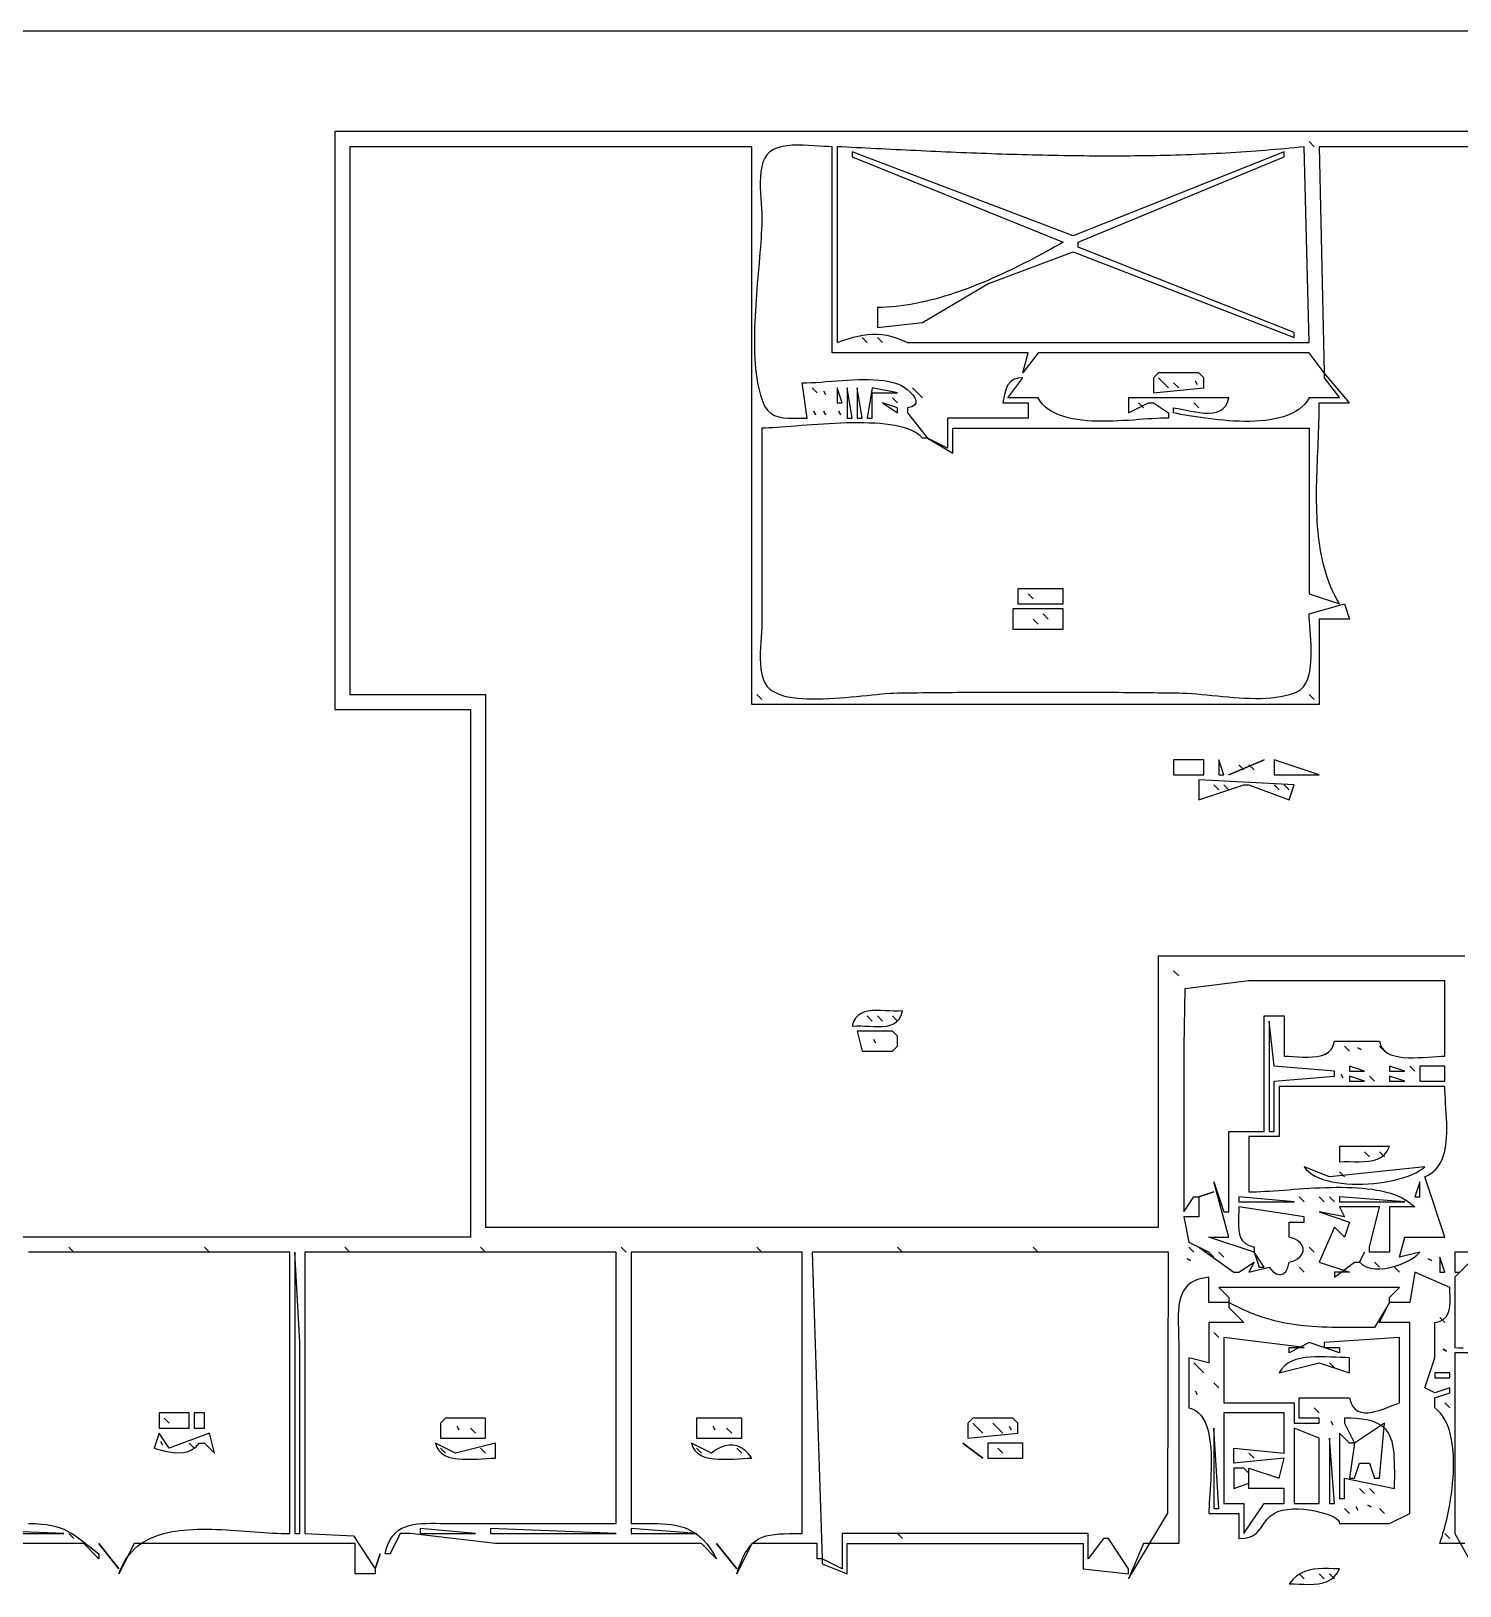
# Model space of a CAD drawing. Extents: x 0 to 1224, y 0 to 792.
# Drawn here: x 300.5 to 585, y 482.6 to 792 of the extents above; entities that cross this region are included whole.
import ezdxf

# ---------------------------------------------------------------- set-up
doc = ezdxf.new("R2010")
doc.units = 0
doc.layers.add('C7', color=7, linetype='CONTINUOUS')

msp = doc.modelspace()

# ---------------------------------------------------------------- linework, layer by layer
at = {"layer": 'C7'}
for points in [[(0, 792), (0, 0), (1224, 0), (1224, 792), (0, 792)], [(361, 772), (361, 657), (388, 657), (388, 552), (224, 552)], [(887, 552), (785, 552), (785, 574), (723, 574), (723, 772), (361, 772)], [(364, 769), (364, 660), (391, 660), (391, 554), (525, 554), (525, 608), (586, 608)], [(552.6821, 660.6033), (553.3092, 661.006), (553.8359, 661.5357), (554.2702, 662.1787), (554.6198, 662.921), (554.8924, 663.7489), (555.0961, 664.6484), (555.2384, 665.6059), (555.3274, 666.6073), (555.3708, 667.639), (555.3764, 668.687), (555.352, 669.7376), (555.3055, 670.7768), (555.2448, 671.7909), (555.1775, 672.766), (555.1115, 673.6883), (555.0548, 674.544), (555.015, 675.3191), (555, 676), (562, 678), (563, 675), (557, 675), (557, 658), (444, 658), (444, 769), (364, 769)], [(609, 769), (557, 769), (558, 724), (555, 728), (501, 728), (498, 724), (499, 728), (460, 728), (460, 769), (459.2252, 769.0186), (458.3496, 769.0664), (457.3924, 769.1308), (456.3731, 769.1995), (455.311, 769.2601), (454.2255, 769.3002), (453.1361, 769.3075), (452.0621, 769.2694), (451.023, 769.1737), (450.038, 769.008), (449.1265, 768.7598), (448.3081, 768.4167), (447.602, 767.9664), (447.0277, 767.3966), (446.5772, 766.6954), (446.2343, 765.8875), (445.9864, 764.9904), (445.8211, 764.0218), (445.726, 762.9993), (445.6887, 761.9407), (445.6967, 760.8635), (445.7375, 759.7854), (445.7988, 758.7242), (445.8682, 757.6973), (445.9331, 756.7226), (445.9812, 755.8176), (446, 755), (445.9928, 754.2271), (445.9722, 753.4197), (445.9392, 752.5797), (445.8952, 751.7091), (445.8413, 750.8099), (445.7786, 749.884), (445.7083, 748.9335), (445.6318, 747.9602), (445.55, 746.9662), (445.4644, 745.9535), (445.3759, 744.924), (445.2858, 743.8797), (445.1954, 742.8226), (445.1057, 741.7547), (445.018, 740.6779), (444.9335, 739.5942), (444.8534, 738.5056), (444.7788, 737.4141), (444.7109, 736.3216), (444.651, 735.2302), (444.6003, 734.1417), (444.5598, 733.0583), (444.5308, 731.9818), (444.5146, 730.9142), (444.5122, 729.8576), (444.5249, 728.8138), (444.5538, 727.7849), (444.6002, 726.7729), (444.6653, 725.7797), (444.7502, 724.8073), (444.8561, 723.8576), (444.9843, 722.9327), (445.1358, 722.0346), (445.312, 721.1651), (445.5139, 720.3264), (445.7428, 719.5203), (445.9999, 718.7488), (446.2864, 718.014), (446.6034, 717.3178)], [(461, 769), (461, 730), (462.102, 730.4021), (463.1599, 730.7572), (464.1809, 731.0616), (465.172, 731.3114), (466.1403, 731.5032), (467.093, 731.633), (468.037, 731.6973), (468.9795, 731.6923), (469.9275, 731.6143), (470.8883, 731.4596), (471.8688, 731.2245), (472.8762, 730.9054), (473.9176, 730.4984), (475, 730), (476, 730), (497, 730), (555, 730), (554, 769), (553.0458, 768.8953), (552.0887, 768.7941), (551.1289, 768.6963), (550.1663, 768.6018), (549.2011, 768.5108), (548.2332, 768.423), (547.2628, 768.3385), (546.2899, 768.2572), (545.3145, 768.1791), (544.3368, 768.1041), (543.3568, 768.0322), (542.3745, 767.9635), (541.3901, 767.8977), (540.4035, 767.8349), (539.4148, 767.7751), (538.4242, 767.7182), (537.4316, 767.6642), (536.4371, 767.613), (535.4409, 767.5645), (534.4428, 767.5189), (533.4431, 767.476), (532.4417, 767.4357), (531.4388, 767.3981), (530.4344, 767.3631), (529.4285, 767.3306), (528.4212, 767.3007), (527.4126, 767.2732), (526.4028, 767.2482), (525.3917, 767.2256), (524.3795, 767.2054), (523.3662, 767.1875), (522.3519, 767.1719), (521.3367, 767.1585), (520.3205, 767.1473), (519.3035, 767.1384), (518.2858, 767.1315), (517.2673, 767.1267), (516.2482, 767.124), (515.2285, 767.1233), (514.2083, 767.1246), (513.1877, 767.1279), (512.1666, 767.133), (511.1452, 767.14), (510.1235, 767.1488), (509.1015, 767.1594), (508.0795, 767.1717), (507.0573, 767.1857), (506.0351, 767.2014), (505.0129, 767.2188), (503.9908, 767.2377), (502.9689, 767.2581), (501.9472, 767.2801), (500.9258, 767.3035), (499.9047, 767.3284), (498.884, 767.3547), (497.8637, 767.3823), (496.844, 767.4112), (495.8249, 767.4415), (494.8064, 767.4729), (493.7886, 767.5056), (492.7715, 767.5394), (491.7554, 767.5743), (490.74, 767.6103), (489.7257, 767.6473), (488.7124, 767.6854), (487.7001, 767.7244), (486.689, 767.7643), (485.679, 767.8052), (484.6704, 767.8468), (483.663, 767.8893), (482.657, 767.9326), (481.6525, 767.9766), (480.6495, 768.0212), (479.648, 768.0666), (478.6482, 768.1125), (477.6501, 768.159), (476.6537, 768.2061), (475.6591, 768.2536), (474.6664, 768.3016), (473.6757, 768.35), (472.6869, 768.3988), (471.7002, 768.448), (470.7156, 768.4974), (469.7332, 768.5472), (468.7531, 768.5971), (467.7752, 768.6472), (466.7997, 768.6975), (465.8267, 768.7478), (464.8561, 768.7983), (463.8881, 768.8488), (462.9227, 768.8992), (461.9599, 768.9496), (461, 769)], [(464, 768), (464, 767), (506, 750), (505.1913, 749.5417), (504.3712, 749.0813), (503.54, 748.6193), (502.6983, 748.1566), (501.8464, 747.6938), (500.9848, 747.2316), (500.1139, 746.7707), (499.2341, 746.312), (498.346, 745.856), (497.4498, 745.4035), (496.5461, 744.9553), (495.6353, 744.5119), (494.7178, 744.0743), (493.794, 743.6429), (492.8644, 743.2187), (491.9294, 742.8022), (490.9895, 742.3942), (490.045, 741.9954), (489.0965, 741.6066), (488.1443, 741.2284), (487.1889, 740.8615), (486.2306, 740.5068), (485.2701, 740.1648), (484.3076, 739.8363), (483.3436, 739.5221), (482.3786, 739.2227), (481.4129, 738.9391), (480.4471, 738.6717), (479.4815, 738.4215), (478.5166, 738.189), (477.5528, 737.9751), (476.5905, 737.7803), (475.6302, 737.6055), (474.6723, 737.4513), (473.7173, 737.3185), (472.7655, 737.2078), (471.8175, 737.1199), (470.8736, 737.0554), (469.9343, 737.0152), (469, 737), (469, 733), (478, 734), (491, 741.719116), (508, 748.080994), (552, 731), (552, 732), (509, 749), (509, 750), (550, 767), (550, 768), (508, 751.243835), (464, 768)], [(555, 770), (556, 769), (555, 770)], [(466, 731), (467, 730), (466, 731)], [(469, 731), (470, 730), (469, 731)], [(446.6033, 717.3178), (447.1169, 716.5381), (447.7723, 715.9478), (448.5433, 715.5214), (449.4041, 715.2336), (450.3287, 715.0591), (451.291, 714.9726), (452.2653, 714.9487), (453.2255, 714.9622), (454.1457, 714.9877), (455, 715), (454, 722), (454.8906, 722.0124), (455.8228, 722.047), (456.7913, 722.0994), (457.7911, 722.1653), (458.8168, 722.2403), (459.8634, 722.3202), (460.9256, 722.4006), (461.9982, 722.4771), (463.076, 722.5456), (464.1539, 722.6016), (465.2266, 722.6408), (466.289, 722.659), (467.3358, 722.6518), (468.3619, 722.6148), (469.3621, 722.5439), (470.3312, 722.4345), (471.264, 722.2825), (472.1553, 722.0835), (473, 721.8333), (473.6473, 721.5574), (474.3155, 721.1699), (474.9666, 720.697), (475.5626, 720.1652), (476.0654, 719.6007), (476.4372, 719.0297), (476.6399, 718.4787), (476.6355, 717.9739), (476.3861, 717.5416), (475.8535, 717.2082), (475, 717), (475, 716), (479, 711), (478, 711), (477.5461, 711.4516), (477.016, 711.8597), (476.4139, 712.2261), (475.7443, 712.5527), (475.0115, 712.8412), (474.22, 713.0937), (473.3741, 713.3119), (472.4781, 713.4976), (471.5366, 713.6527), (470.5538, 713.7791), (469.5342, 713.8786), (468.4821, 713.9531), (467.402, 714.0043), (466.2982, 714.0343), (465.175, 714.0447), (464.037, 714.0375), (462.8884, 714.0145), (461.7336, 713.9776), (460.5771, 713.9286), (459.4232, 713.8693), (458.2764, 713.8016), (457.1409, 713.7274), (456.0212, 713.6485), (454.9216, 713.5668), (453.8466, 713.4841), (452.8006, 713.4022), (451.7878, 713.323), (450.8128, 713.2484), (449.8799, 713.1802), (448.9934, 713.1202), (448.1578, 713.0704), (447.3774, 713.0325), (446.6567, 713.0084), (446, 713), (446, 674), (445.9813, 673.2315), (445.9337, 672.3602), (445.8695, 671.4056), (445.801, 670.3875), (445.7407, 669.3254), (445.7008, 668.239), (445.6938, 667.1479), (445.732, 666.0717), (445.8278, 665.0301), (445.9935, 664.0427), (446.2416, 663.1291), (446.5843, 662.309), (447.0341, 661.6019), (447.6034, 661.0277)], [(456, 721), (457, 720), (456, 721)], [(461, 721), (461, 718), (462, 718), (461, 721)], [(463, 721), (463, 715), (464, 715), (463, 721)], [(465, 721), (465, 715), (466, 715), (465, 721)], [(468, 721), (467, 715), (468, 715), (468, 720), (473, 720), (468, 721)], [(476, 721), (478, 719), (476, 721)], [(494, 718), (499, 718), (499, 715), (483, 715), (483, 709), (479, 711), (484, 708), (484, 713), (555, 713), (555, 680), (561, 678), (560.5361, 678.8198), (560.1034, 679.6531), (559.7008, 680.4991), (559.3273, 681.3574), (558.982, 682.2275), (558.6638, 683.1089), (558.3718, 684.001), (558.105, 684.9034), (557.8624, 685.8155), (557.643, 686.7368), (557.4459, 687.6668), (557.2701, 688.6049), (557.1145, 689.5508), (556.9782, 690.5037), (556.8602, 691.4634), (556.7595, 692.4291), (556.6752, 693.4004), (556.6062, 694.3769), (556.5516, 695.3579), (556.5104, 696.3429), (556.4816, 697.3316), (556.4642, 698.3232), (556.4572, 699.3174), (556.4597, 700.3135), (556.4707, 701.3112), (556.4892, 702.3098), (556.5141, 703.3089), (556.5446, 704.3079), (556.5796, 705.3063), (556.6182, 706.3037), (556.6593, 707.2995), (556.7021, 708.2931), (556.7454, 709.2841), (556.7883, 710.272), (556.8299, 711.2562), (556.8691, 712.2362), (556.905, 713.2116), (556.9365, 714.1817), (556.9628, 715.1462), (556.9828, 716.1043), (556.9955, 717.0558), (557, 718), (563, 718), (558, 724), (558, 723), (561, 719), (555, 719), (554.5814, 718.3392), (554.0913, 717.7386), (553.534, 717.1957), (552.9136, 716.7083), (552.2346, 716.274), (551.5011, 715.8904), (550.7175, 715.5553), (549.888, 715.2664), (549.0169, 715.0212), (548.1086, 714.8176), (547.1672, 714.653), (546.1971, 714.5253), (545.2026, 714.4321), (544.1878, 714.3711), (543.1572, 714.3399), (542.115, 714.3362), (541.0654, 714.3577), (540.0128, 714.402), (538.9615, 714.4669), (537.9156, 714.55), (536.8796, 714.649), (535.8576, 714.7615), (534.854, 714.8852), (533.873, 715.0179), (532.919, 715.1571), (531.9962, 715.3005), (531.1088, 715.4459), (530.2612, 715.5908), (529.4577, 715.733), (528.7025, 715.8702), (528, 716), (528, 717), (528.7999, 716.8921), (529.6456, 716.7427), (530.5242, 716.5692), (531.4232, 716.3892), (532.3296, 716.2203), (533.2308, 716.0799), (534.1139, 715.9857), (534.9663, 715.9553), (535.7751, 716.006), (536.5277, 716.1556), (537.2112, 716.4216), (537.813, 716.8214), (538.3202, 717.3727), (538.7201, 718.0931), (539, 719), (519, 719), (519, 716), (523, 718), (524, 718), (527, 716), (527, 715), (526.264, 714.9904), (525.4794, 714.9636), (524.6504, 714.9225), (523.7814, 714.8699), (522.8765, 714.8089), (521.9399, 714.7422), (520.976, 714.6728), (519.9889, 714.6036), (518.983, 714.5375), (517.9623, 714.4774), (516.9313, 714.4262), (515.894, 714.3867), (514.8548, 714.362), (513.8179, 714.3548), (512.7875, 714.3682), (511.768, 714.4049), (510.7634, 714.4679), (509.7781, 714.5601), (508.8163, 714.6844), (507.8822, 714.8438), (506.9801, 715.041), (506.1142, 715.279), (505.2888, 715.5607), (504.5081, 715.889), (503.7763, 716.2668), (503.0977, 716.697), (502.4765, 717.1826), (501.917, 717.7263), (501.4234, 718.3311), (501, 719), (495, 719), (498, 723), (496.9534, 722.9223), (496.1248, 722.6452), (495.4834, 722.1901), (494.9981, 721.5787), (494.6381, 720.8324), (494.3723, 719.9728), (494.1699, 719.0215), (494, 718)], [(525, 724), (524, 723), (524, 720), (534, 721), (534, 723), (533, 724), (525, 724)], [(525, 723), (527, 721), (525, 723)], [(528, 722), (529, 721), (528, 722)], [(532.333313, 722.333313), (532.666687, 721.666687), (532.333313, 722.333313)], [(458.333344, 720.333313), (458.666656, 719.666687), (458.333344, 720.333313)], [(470, 718), (473, 716), (473, 717), (470, 718)], [(472, 719), (473, 718), (472, 719)], [(521, 718), (522, 717), (521, 718)], [(532, 718), (533, 717), (532, 718)], [(456.333344, 716.333313), (456.666656, 715.666687), (456.333344, 716.333313)], [(458.333344, 716.333313), (458.666656, 715.666687), (458.333344, 716.333313)], [(461.333344, 716.333313), (461.666656, 715.666687), (461.333344, 716.333313)], [(497, 681), (497, 678), (506, 678), (506, 681), (497, 681)], [(499, 680), (500, 679), (499, 680)], [(496, 677), (496, 673), (506, 673), (506, 677), (496, 677)], [(500, 675), (501, 674), (500, 675)], [(502, 676), (503, 675), (502, 676)], [(445, 660), (446, 659), (445, 660)], [(447.6033, 661.0277), (448.1819, 660.6281), (448.8352, 660.2822), (449.5574, 659.9869), (450.343, 659.7392), (451.1864, 659.536), (452.0819, 659.3745), (453.024, 659.2516), (454.0069, 659.1643), (455.0252, 659.1096), (456.0732, 659.0846), (457.1453, 659.0862), (458.2359, 659.1114), (459.3394, 659.1573), (460.4502, 659.2208), (461.5626, 659.299), (462.6711, 659.3888), (463.77, 659.4874), (464.8538, 659.5915), (465.9168, 659.6984), (466.9534, 659.8049), (467.958, 659.9081), (468.9251, 660.005), (469.8489, 660.0926), (470.7239, 660.1679), (471.5445, 660.2279), (472.305, 660.2696), (473, 660.2901), (473.9969, 660.3031), (474.9942, 660.3157), (475.9918, 660.3277), (476.9897, 660.3394), (477.988, 660.3505), (478.9865, 660.3612), (479.9852, 660.3714), (480.9842, 660.3811), (481.9835, 660.3903), (482.983, 660.3991), (483.9827, 660.4074), (484.9826, 660.4152), (485.9828, 660.4226), (486.9831, 660.4294), (487.9835, 660.4358), (488.9842, 660.4418), (489.9849, 660.4472), (490.9859, 660.4522), (491.9869, 660.4567), (492.988, 660.4607), (493.9893, 660.4643), (494.9906, 660.4674), (495.992, 660.47), (496.9935, 660.4721), (497.995, 660.4738), (498.9966, 660.475), (499.9981, 660.4757), (500.9997, 660.4759), (502.0013, 660.4757), (503.0029, 660.475), (504.0045, 660.4738), (505.006, 660.4721), (506.0074, 660.47), (507.0089, 660.4674), (508.0102, 660.4643), (509.0114, 660.4607), (510.0126, 660.4567), (511.0137, 660.4522), (512.0146, 660.4472), (513.0154, 660.4418), (514.016, 660.4358), (515.0165, 660.4294), (516.0168, 660.4226), (517.017, 660.4152), (518.0169, 660.4074), (519.0166, 660.3991), (520.0162, 660.3903), (521.0154, 660.3811), (522.0145, 660.3714), (523.0133, 660.3612), (524.0118, 660.3505), (525.01, 660.3394), (526.008, 660.3277), (527.0056, 660.3157), (528.003, 660.3031), (529, 660.2901), (529.8331, 660.2672), (530.712, 660.2224), (531.6322, 660.1592), (532.5893, 660.0809), (533.579, 659.9909), (534.5967, 659.8926), (535.638, 659.7895), (536.6986, 659.685), (537.7741, 659.5825), (538.8599, 659.4853), (539.9517, 659.397), (541.0452, 659.3209), (542.1357, 659.2604), (543.2191, 659.219), (544.2907, 659.2001), (545.3463, 659.207), (546.3814, 659.2432), (547.3916, 659.3121), (548.3724, 659.4171), (549.3195, 659.5617), (550.2284, 659.7491), (551.0948, 659.983), (551.9141, 660.2666), (552.6821, 660.6034)], [(555, 660), (556, 659), (555, 660)], [(528, 647), (528, 644), (534, 644), (534, 647), (528, 647)], [(537, 647), (537, 644), (538, 644), (537, 647)], [(539, 644), (546, 647), (539, 644)], [(548, 647), (548, 644), (557, 644), (548, 647)], [(541, 646), (542, 645), (541, 646)], [(543, 646), (544, 645), (543, 646)], [(533, 643), (533, 639), (542, 642), (543, 642), (551, 639), (552, 642), (533, 643)], [(536, 642), (537, 641), (536, 642)], [(538, 642), (539, 641), (538, 642)], [(548, 642), (549, 641), (548, 642)], [(550, 642), (551, 641), (550, 642)], [(528, 605), (529, 604), (528, 605)], [(530, 557), (532, 560), (533, 560), (533, 556), (530, 556), (531, 551), (535, 549), (533, 550), (540, 545), (541, 545), (544, 547), (543, 545), (547, 546), (547.7548, 545.1646), (548.4987, 544.6722), (549.2014, 544.5126), (549.833, 544.6757), (550.3634, 545.1514), (550.7624, 545.9295), (551, 547), (551.9203, 547.2778), (552.6566, 547.6616), (553.2088, 548.1279), (553.5769, 548.6531), (553.761, 549.2137), (553.761, 549.7861), (553.5769, 550.3467), (553.2088, 550.8719), (552.6566, 551.3383), (551.9203, 551.7221), (551, 552), (551, 555), (554, 555), (554, 556), (541, 558), (540.98, 557.0416), (540.9379, 556.0902), (540.9006, 555.1588), (540.895, 554.2606), (540.948, 553.4085), (541.0863, 552.6157), (541.337, 551.8954), (541.7268, 551.2605), (542.2826, 550.7243), (543.0314, 550.2997), (544, 550), (544, 549), (535, 552), (539, 552), (536, 563), (538, 557), (539, 557), (539, 573), (546, 573), (546, 596), (550, 596), (550, 588), (550.8632, 587.9802), (551.7874, 587.9336), (552.7516, 587.8787), (553.735, 587.8343), (554.7166, 587.8192), (555.6755, 587.8521), (556.591, 587.9517), (557.442, 588.1368), (558.2077, 588.4261), (558.8672, 588.8383), (559.3997, 589.3922), (559.7843, 590.1065), (560, 591), (569, 591), (569.1845, 590.2309), (569.5181, 589.586), (569.9855, 589.055), (570.5714, 588.6282), (571.2604, 588.2954), (572.0373, 588.0466), (572.8867, 587.8719), (573.7934, 587.7613), (574.7419, 587.7048), (575.717, 587.6923), (576.7033, 587.714), (577.6856, 587.7597), (578.6485, 587.8195), (579.5767, 587.8835), (580.4549, 587.9415), (581.2677, 587.9837), (582, 588), (582, 603), (543, 603), (530.218384, 601.396606), (529.999207, 590), (530, 557)], [(464, 594), (464.8321, 594.0472), (465.6956, 594.0418), (466.5782, 594.0036), (467.4675, 593.9519), (468.351, 593.9064), (469.2163, 593.8866), (470.0512, 593.9121), (470.8431, 594.0024), (471.5798, 594.177), (472.2487, 594.4555), (472.8376, 594.8576), (473.334, 595.4026), (473.7256, 596.1102), (474, 597), (473.1698, 596.9553), (472.3073, 596.9606), (471.425, 596.9969), (470.5353, 597.0452), (469.651, 597.0864), (468.7844, 597.1015), (467.9482, 597.0715), (467.155, 596.9774), (466.4172, 596.8001), (465.7475, 596.5206), (465.1583, 596.1198), (464.6623, 595.5788), (464.272, 594.8786), (464, 594)], [(467, 596), (468, 595), (467, 596)], [(469, 596), (470, 595), (469, 596)], [(472, 596), (473, 595), (472, 596)], [(547, 595), (547, 573), (548, 573), (548, 583), (560, 584), (560, 585), (548, 586), (547, 595)], [(465, 593), (466, 589), (472, 589), (473, 590), (473, 592), (472, 593), (465, 593)], [(468.333344, 591.333313), (468.666656, 590.666687), (468.333344, 591.333313)], [(562, 590), (563, 589), (562, 590)], [(564.666687, 589.666687), (565.333313, 589.333313), (564.666687, 589.666687)], [(569, 590), (570, 589), (569, 590)], [(563, 586), (563, 585), (566, 585), (563, 586)], [(571, 586), (571, 585), (574, 585), (571, 586)], [(575, 586), (576, 585), (575, 586)], [(577, 586), (577, 583), (582, 583), (582, 586), (577, 586)], [(549, 582), (549, 572), (543, 572), (543, 561), (543.74, 561.0076), (544.521, 561.0294), (545.3405, 561.0636), (546.1955, 561.1086), (547.0834, 561.1626), (548.0015, 561.2239), (548.9469, 561.2908), (549.9171, 561.3616), (550.9091, 561.4347), (551.9204, 561.5082), (552.9482, 561.5805), (553.9897, 561.6499), (555.0422, 561.7146), (556.1029, 561.7731), (557.1692, 561.8234), (558.2384, 561.864), (559.3075, 561.8932), (560.3741, 561.9092), (561.4352, 561.9103), (562.4882, 561.8949), (563.5303, 561.8612), (564.5589, 561.8074), (565.5711, 561.732), (566.5642, 561.6332), (567.5356, 561.5092), (568.4824, 561.3584), (569.402, 561.1791), (570.2915, 560.9696), (571.1483, 560.7281), (571.9697, 560.453), (572.7528, 560.1425), (573.4951, 559.7949), (574.1936, 559.4086), (574.8458, 558.9818), (575.4488, 558.5128), (576, 558), (571, 558), (571, 549), (567, 549), (567, 550), (569, 558), (561, 558), (562, 556), (557, 557), (563, 555), (562, 552), (560, 554), (557, 547), (563, 545), (560, 545), (560, 544), (564, 547), (565, 547), (565.624, 546.469), (566.3642, 546.0805), (567.2005, 545.8247), (568.1128, 545.6919), (569.0811, 545.6724), (570.0852, 545.7566), (571.1052, 545.9347), (572.1208, 546.1972), (573.1121, 546.5342), (574.0589, 546.9362), (574.9411, 547.3935), (575.7388, 547.8963), (576.4318, 548.435), (577, 549), (573, 548), (574, 552), (582, 552), (578, 564), (578.8033, 564.3876), (579.5068, 564.8587), (580.1166, 565.4069), (580.6387, 566.0258), (581.0793, 566.709), (581.4445, 567.4503), (581.7403, 568.2431), (581.9729, 569.0812), (582.1483, 569.9582), (582.2726, 570.8677), (582.352, 571.8033), (582.3924, 572.7587), (582.4001, 573.7276), (582.3812, 574.7034), (582.3416, 575.68), (582.2875, 576.6509), (582.225, 577.6097), (582.1603, 578.55), (582.0993, 579.4656), (582.0482, 580.35), (582.013, 581.1969), (582, 582), (549, 582)], [(561.333313, 584.333313), (561.666687, 583.666687), (561.333313, 584.333313)], [(563, 584), (563, 583), (566, 583), (563, 584)], [(567, 584), (568, 583), (567, 584)], [(571, 584), (571, 583), (574, 583), (571, 584)], [(561, 570), (561, 567), (561.9597, 567.0289), (562.9419, 567.0222), (563.9329, 567.0027), (564.9192, 566.9931), (565.887, 567.016), (566.8227, 567.0944), (567.7127, 567.2508), (568.5433, 567.508), (569.301, 567.8888), (569.9721, 568.4159), (570.543, 569.1121), (571, 570), (561, 570)], [(566, 569), (567, 568), (566, 569)], [(569, 569), (570, 568), (569, 569)], [(554, 566), (554.4112, 565.4649), (554.9147, 564.9781), (555.5038, 564.5387), (556.1716, 564.1455), (556.9111, 563.7976), (557.7157, 563.494), (558.5784, 563.2337), (559.4923, 563.0158), (560.4507, 562.8391), (561.4467, 562.7027), (562.4735, 562.6056), (563.5241, 562.5468), (564.5918, 562.5253), (565.6698, 562.5401), (566.7511, 562.5902), (567.8289, 562.6747), (568.8964, 562.7924), (569.9467, 562.9424), (570.973, 563.1238), (571.9685, 563.3355), (572.9263, 563.5764), (573.8395, 563.8457), (574.7013, 564.1423), (575.5049, 564.4652), (576.2434, 564.8134), (576.91, 565.1859), (577.4978, 565.5818), (578, 566), (559, 564), (554, 566)], [(561, 565), (562, 564), (561, 565)], [(533, 560), (536, 561), (533, 560)], [(577, 563), (576, 560), (577, 560), (577, 563)], [(541, 560), (541, 559), (552, 559), (541, 560)], [(553, 560), (554, 559), (553, 560)], [(557, 560), (558, 559), (557, 560)], [(559, 560), (560, 559), (559, 560)], [(561, 560), (561, 559), (574, 559), (561, 560)], [(586, 491), (581, 491), (581.23, 491.6704), (581.4624, 492.4009), (581.6948, 493.1868), (581.9252, 494.0233), (582.1513, 494.9056), (582.371, 495.8291), (582.582, 496.789), (582.7821, 497.7804), (582.9692, 498.7988), (583.1411, 499.8394), (583.2955, 500.8973), (583.4303, 501.9679), (583.5432, 503.0465), (583.6322, 504.1282), (583.6949, 505.2084), (583.7293, 506.2822), (583.7331, 507.3451), (583.704, 508.3921), (583.64, 509.4187), (583.5388, 510.42), (583.3983, 511.3912), (583.2162, 512.3277), (582.9903, 513.2248), (582.7185, 514.0776), (582.3986, 514.8814), (582.0283, 515.6315), (581.6055, 516.3232), (581.1279, 516.9516), (580.5935, 517.5121), (580, 518), (580, 520), (583, 521), (583, 522), (580, 521), (578, 522), (580, 528), (580, 535), (580.9564, 535.2187), (581.6899, 535.5924), (582.2295, 536.1028), (582.6038, 536.7322), (582.842, 537.4626), (582.9727, 538.2759), (583.025, 539.1543), (583.0277, 540.0797), (583.0097, 541.0343), (583, 542), (576, 545), (575, 539), (571, 539), (571, 540), (573, 542), (537, 542), (539, 540), (539, 539), (535, 539), (535, 544), (533.912, 543.8589), (532.9596, 543.6245), (532.1337, 543.3024), (531.4258, 542.8986), (530.827, 542.4189), (530.3287, 541.8692), (529.9219, 541.2551), (529.598, 540.5827), (529.3483, 539.8577), (529.1638, 539.086), (529.036, 538.2733), (528.956, 537.4256), (528.9151, 536.5487), (528.9046, 535.6484), (528.9155, 534.7305), (528.9393, 533.8008), (528.9672, 532.8653), (528.9903, 531.9297), (529, 531), (529, 491), (522, 491), (519, 484), (526.851868, 497.058624), (527, 549), (456, 549), (458, 488), (457, 488), (457, 491), (444, 491), (441, 485), (441.433, 486.2504), (441.8684, 487.3642), (442.3122, 488.3494), (442.7702, 489.2136), (443.2484, 489.9648), (443.7528, 490.6108), (444.2891, 491.1593), (444.8635, 491.6182), (445.4817, 491.9953), (446.1498, 492.2985), (446.8737, 492.5355), (447.6592, 492.7142), (448.5124, 492.8424), (449.4391, 492.928), (450.4452, 492.9787), (451.5368, 493.0024), (452.7198, 493.0069), (454, 493), (454, 549), (420, 549), (420, 495), (421.125, 495.0037), (422.2081, 495.011), (423.2509, 495.0159), (424.255, 495.0127), (425.222, 494.9954), (426.1537, 494.958), (427.0517, 494.8948), (427.9175, 494.7999), (428.7529, 494.6674), (429.5595, 494.4913), (430.3389, 494.2658), (431.0928, 493.9851), (431.8228, 493.6431), (432.5305, 493.2342), (433.2177, 492.7523), (433.8859, 492.1916), (434.5368, 491.5462), (435.172, 490.8102), (435.7931, 489.9778), (436.4019, 489.043), (437, 488), (434, 491), (393, 491), (376, 493), (375, 493), (374, 493), (372, 489), (371, 489), (371.28, 490.0913), (371.6323, 491.0443), (372.053, 491.8684), (372.5385, 492.5725), (373.0848, 493.1661), (373.6881, 493.6582), (374.3448, 494.058), (375.051, 494.3748), (375.8029, 494.6178), (376.5966, 494.7962), (377.4285, 494.9191), (378.2947, 494.9957), (379.1914, 495.0354), (380.1148, 495.0471), (381.0612, 495.0403), (382.0267, 495.024), (383.0076, 495.0075), (384, 495), (417, 495), (417, 549), (355, 549), (355, 493), (364.666687, 492.583344), (369, 486), (369, 485), (365, 485), (365, 491), (321, 491), (318, 485), (318.3168, 485.8653), (318.6778, 486.6753), (319.0815, 487.4314), (319.5261, 488.1354), (320.0103, 488.789), (320.5323, 489.3939), (321.0906, 489.9518), (321.6836, 490.4644), (322.3097, 490.9333), (322.9673, 491.3603), (323.655, 491.747), (324.3709, 492.0952), (325.1137, 492.4065), (325.8816, 492.6827), (326.6732, 492.9254), (327.4869, 493.1363), (328.3209, 493.317), (329.1739, 493.4694), (330.0441, 493.5951), (330.9301, 493.6958), (331.8301, 493.7731), (332.7427, 493.8288), (333.6663, 493.8646), (334.5992, 493.8822), (335.5399, 493.8831), (336.4868, 493.8693), (337.4384, 493.8422), (338.393, 493.8037), (339.349, 493.7554), (340.3049, 493.699), (341.2591, 493.6362), (342.21, 493.5687), (343.1561, 493.4982), (344.0957, 493.4264), (345.0272, 493.355), (345.9491, 493.2856), (346.8598, 493.22), (347.7577, 493.1598), (348.6412, 493.1068), (349.5088, 493.0626), (350.3588, 493.0289), (351.1897, 493.0075), (352, 493), (352, 549), (300, 549)], [(308, 550), (309, 549), (308, 550)], [(335, 550), (336, 549), (335, 550)], [(353, 549), (353, 493), (354, 493), (354, 531), (353, 549)], [(363, 550), (364, 549), (363, 550)], [(390, 550), (391, 549), (390, 550)], [(418, 550), (419, 549), (418, 550)], [(445, 550), (446, 549), (445, 550)], [(473, 550), (474, 549), (473, 550)], [(500, 550), (501, 549), (500, 550)], [(530.666687, 547.666687), (531.333313, 547.333313), (530.666687, 547.666687)], [(531, 550), (532, 549), (531, 550)], [(535, 549), (536, 548), (535, 549)], [(537, 549), (538, 548), (537, 549)], [(544, 549), (545, 546), (546, 546), (544, 549)], [(555, 550), (556, 549), (555, 550)], [(566, 549), (565, 547), (566, 549)], [(578.666687, 547.666687), (579.333313, 547.333313), (578.666687, 547.666687)], [(581, 548), (581, 545), (582, 545), (581, 548)], [(609, 549), (584, 549), (584, 545), (585, 545), (587, 547), (584, 544), (584, 530), (584.7819, 529.9817), (585.621, 529.935)], [(553, 546), (554, 545), (553, 546)], [(568, 547), (569, 546), (568, 547)], [(572, 546), (573, 545), (572, 546)], [(539, 539), (539, 538), (542, 535), (535, 535), (535, 527), (531, 528), (531, 518), (531.7112, 517.8004), (532.3465, 517.4894), (532.9096, 517.0746), (533.4045, 516.564), (533.8352, 515.9655), (534.2056, 515.2869), (534.5196, 514.536), (534.7811, 513.7208), (534.9941, 512.8491), (535.1625, 511.9287), (535.2902, 510.9675), (535.3812, 509.9734), (535.4394, 508.9542), (535.4688, 507.9178), (535.4732, 506.872), (535.4566, 505.8248), (535.4229, 504.7839), (535.376, 503.7573), (535.32, 502.7527), (535.2587, 501.7782), (535.196, 500.8414), (535.1359, 499.9503), (535.0823, 499.1128), (535.0392, 498.3366), (535.0104, 497.6297), (535, 497), (541, 497), (541, 492), (542.1696, 492.0747), (543.1031, 492.2855), (543.8436, 492.6124), (544.4342, 493.0354), (544.9182, 493.5342), (545.3387, 494.089), (545.7389, 494.6797), (546.1619, 495.2862), (546.651, 495.8884), (547.2493, 496.4663), (548, 497), (548.7731, 497.3705), (549.6609, 497.638), (550.6401, 497.8102), (551.687, 497.8952), (552.7784, 497.901), (553.8906, 497.8353), (555.0002, 497.7062), (556.0838, 497.5217), (557.118, 497.2895), (558.0791, 497.0178), (558.9438, 496.7144), (559.6887, 496.3872), (560.2902, 496.0443), (560.7249, 495.6934), (560.9693, 495.3427), (561, 495), (571, 495), (575, 497), (575, 535), (569, 535), (571, 539), (568, 534), (566.8554, 533.9988), (565.7364, 533.9962), (564.6417, 533.9936), (563.5697, 533.9924), (562.5191, 533.994), (561.4885, 533.9997), (560.4763, 534.0109), (559.4811, 534.0291), (558.5016, 534.0556), (557.5363, 534.0919), (556.5837, 534.1392), (555.6424, 534.1991), (554.711, 534.2729), (553.788, 534.3619), (552.8721, 534.4676), (551.9617, 534.5914), (551.0555, 534.7346), (550.152, 534.8987), (549.2498, 535.085), (548.3474, 535.2949), (547.4435, 535.5299), (546.5365, 535.7913), (545.6251, 536.0805), (544.7078, 536.3988), (543.7831, 536.7478), (542.8497, 537.1287), (541.9062, 537.543), (540.951, 537.992), (539.9827, 538.4772), (539, 539)], [(581, 536), (582, 535), (581, 536)], [(536, 533), (537, 532), (536, 533)], [(538, 532), (538, 519), (552, 519), (552, 515), (557, 515), (557, 516), (553, 516), (553, 520), (563, 520), (563.2809, 519.0524), (563.6636, 518.3107), (564.1373, 517.7564), (564.6913, 517.3709), (565.3147, 517.136), (565.9968, 517.033), (566.7269, 517.0435), (567.4941, 517.1492), (568.2877, 517.3314), (569.0969, 517.5718), (569.911, 517.8519), (570.7191, 518.1532), (571.5104, 518.4573), (572.2743, 518.7457), (573, 519), (573, 532), (558, 531), (558, 530), (561, 530), (561, 529), (555, 531), (551, 529), (551, 530), (554, 530), (538, 532)], [(581.666687, 529.666687), (582.333313, 529.333313), (581.666687, 529.666687)], [(532, 527), (534, 525), (532, 527)], [(549, 525), (557, 527), (563, 525), (563, 528), (562.1433, 528.0132), (561.2292, 528.0473), (560.2694, 528.092), (559.2757, 528.1372), (558.2599, 528.1726), (557.2338, 528.1881), (556.2092, 528.1734), (555.1978, 528.1183), (554.2115, 528.0126), (553.2621, 527.8462), (552.3613, 527.6087), (551.5209, 527.2901), (550.7528, 526.8802), (550.0688, 526.3686), (549.4806, 525.7453), (549, 525)], [(559, 527), (560, 526), (559, 527)], [(597, 529), (584, 529), (584, 493), (589, 484)], [(536, 523), (537, 522), (536, 523)], [(580, 525), (580, 524), (583, 524), (583, 525), (580, 525)], [(532.333313, 521.333313), (532.666687, 520.666687), (532.333313, 521.333313)], [(326, 517), (326, 514), (332, 514), (332, 517), (326, 517)], [(333, 517), (333, 514), (335, 514), (335, 517), (333, 517)], [(538, 517), (538, 499), (542, 499), (542, 493), (546, 499), (550, 499), (550, 502), (543, 502), (543, 506), (549, 504), (550, 508), (540, 507), (540, 510), (550, 509), (550, 517), (538, 517)], [(556, 518), (557, 517), (556, 518)], [(582, 519), (583, 518), (582, 519)], [(327, 516), (328, 515), (327, 516)], [(383, 516), (382, 515), (382, 512), (391, 512), (391, 516), (383, 516)], [(385.333344, 514.333313), (385.666656, 513.666687), (385.333344, 514.333313)], [(388, 514), (389, 513), (388, 514)], [(433, 516), (433, 512), (442, 512), (442, 516), (433, 516)], [(436.333344, 514.333313), (436.666656, 513.666687), (436.333344, 514.333313)], [(439, 514), (440, 513), (439, 514)], [(488, 516), (487, 515), (487, 512), (497, 513), (497, 515), (496, 516), (488, 516)], [(488, 515), (490, 513), (488, 515)], [(492, 515), (494, 513), (492, 515)], [(495.333344, 514.333313), (495.666656, 513.666687), (495.333344, 514.333313)], [(536, 514), (536, 498), (537, 498), (536, 514)], [(552, 514), (552, 499), (557, 499), (557, 512), (552, 514)], [(559.333313, 515.333313), (559.666687, 514.666687), (559.333313, 515.333313)], [(562, 516), (562, 515), (564, 511), (563, 511), (561, 513), (561, 500), (562, 500), (562, 504), (572, 502), (572.0026, 503.1598), (572.0072, 504.2679), (572.0084, 505.3246), (572.0011, 506.3301), (571.9799, 507.2845), (571.9397, 508.1881), (571.8753, 509.041), (571.7813, 509.8436), (571.6526, 510.596), (571.484, 511.2983), (571.2702, 511.9509), (571.006, 512.554), (570.6861, 513.1076), (570.3054, 513.6122), (569.8586, 514.0677), (569.3405, 514.4746), (568.7457, 514.8329), (568.0693, 515.1429), (567.3057, 515.4048), (566.45, 515.6188), (565.4968, 515.7851), (564.4408, 515.9039), (563.277, 515.9755), (562, 516)], [(570, 515), (564, 511), (563, 504), (564, 504), (565, 507), (567, 507), (568, 504), (569, 504), (570, 515)], [(326, 513), (325, 510), (325.9341, 509.7227), (326.9078, 509.4698), (327.9034, 509.2636), (328.9033, 509.1264), (329.8896, 509.0804), (330.8448, 509.148), (331.7511, 509.3515), (332.5909, 509.7131), (333.3464, 510.2552), (334, 511), (335, 511), (337, 509), (336, 513), (328, 510), (326, 513)], [(326.333344, 511.333344), (326.666656, 510.666656), (326.333344, 511.333344)], [(332, 511), (333, 510), (332, 511)], [(381, 511), (381.2711, 510.1825), (381.6898, 509.5108), (382.2396, 508.9716), (382.9038, 508.5516), (383.6658, 508.2375), (384.5088, 508.0161), (385.4163, 507.874), (386.3717, 507.7979), (387.3582, 507.7747), (388.3592, 507.7909), (389.3581, 507.8334), (390.3383, 507.8888), (391.2831, 507.9439), (392.1759, 507.9854), (393, 508), (393, 511), (385, 509), (381, 511)], [(432, 511), (432.2711, 510.1825), (432.6898, 509.5108), (433.2396, 508.9716), (433.9038, 508.5516), (434.6658, 508.2375), (435.5088, 508.0161), (436.4163, 507.874), (437.3717, 507.7979), (438.3582, 507.7747), (439.3592, 507.7909), (440.3581, 507.8334), (441.3383, 507.8888), (442.2831, 507.9439), (443.1759, 507.9854), (444, 508), (443.3512, 508.8677), (442.6512, 509.5607), (441.9065, 510.0804), (441.1237, 510.4285), (440.3095, 510.6064), (439.4705, 510.6159), (438.6134, 510.4584), (437.7449, 510.1355), (436.8715, 509.6488), (436, 509), (432, 511)], [(486, 511), (490, 508), (486, 511)], [(491, 511), (491, 508), (498, 508), (498, 511), (491, 511)], [(559, 512), (559, 499), (560, 499), (559, 512)], [(382, 510), (383, 509), (382, 510)], [(390, 510), (391, 509), (390, 510)], [(433, 510), (434, 509), (433, 510)], [(441, 510), (442, 509), (441, 510)], [(487.666656, 509.666656), (488.333344, 509.333344), (487.666656, 509.666656)], [(493, 510), (494, 509), (493, 510)], [(543, 509), (544, 508), (543, 509)], [(540, 506), (540, 502), (543, 503), (543, 505), (542, 506), (540, 506)], [(565, 502), (566, 501), (565, 502)], [(567, 502), (568, 501), (567, 502)], [(564.333313, 498.333344), (564.666687, 497.666656), (564.333313, 498.333344)], [(566.666687, 498.666656), (567.333313, 498.333344), (566.666687, 498.666656)], [(562, 498), (563, 497), (562, 498)], [(569, 498), (570, 497), (569, 498)], [(300, 495), (301.3221, 494.9756), (302.5128, 494.9046), (303.5875, 494.787), (304.5617, 494.6228), (305.4505, 494.4118), (306.2695, 494.1542), (307.034, 493.8497), (307.7594, 493.4985), (308.4611, 493.1004), (309.1544, 492.6555), (309.8547, 492.1637), (310.5774, 491.6249), (311.3379, 491.0392), (312.1516, 490.4065), (313.0338, 489.7268), (314, 489), (314, 488), (311, 491), (276, 491)], [(282, 494), (282, 493), (307, 493), (282, 494)], [(308, 493), (309, 492), (308, 493)], [(378, 494), (378, 493), (389, 493), (378, 494)], [(392, 494), (392, 493), (417, 493), (392, 494)], [(420, 494), (420, 493), (433, 493), (420, 494)], [(462, 493), (462, 486), (458, 488), (458, 487), (463, 485), (463, 491), (510, 491), (510, 486), (519, 485), (519, 486), (515, 492), (514, 492), (511, 488), (511, 493), (462, 493)], [(473, 493), (474, 492), (473, 493)], [(582, 493), (583, 492), (582, 493)], [(314, 491), (318, 486), (314, 491)], [(370, 489), (369, 486), (370, 489)], [(437, 491), (441, 486), (437, 491)], [(551, 483), (551.9654, 482.9832), (552.9513, 482.9466), (553.9443, 482.9107), (554.931, 482.896), (555.8982, 482.9229), (556.8325, 483.012), (557.7205, 483.1837), (558.5489, 483.4587), (559.3044, 483.8572), (559.9737, 484.4), (560.5433, 485.1074), (561, 486), (559.909, 486.0084), (558.8513, 486.0219), (557.8278, 486.02), (556.8397, 485.9822), (555.8879, 485.8883), (554.9735, 485.7176), (554.0977, 485.4499), (553.2613, 485.0647), (552.4655, 484.5416), (551.7114, 483.8602), (551, 483)], [(553, 485), (554, 484), (553, 485)], [(557, 485), (558, 484), (557, 485)], [(559, 485), (560, 484), (559, 485)]]:
    msp.add_lwpolyline(points, dxfattribs=at)

doc.saveas('drawing.dxf')
